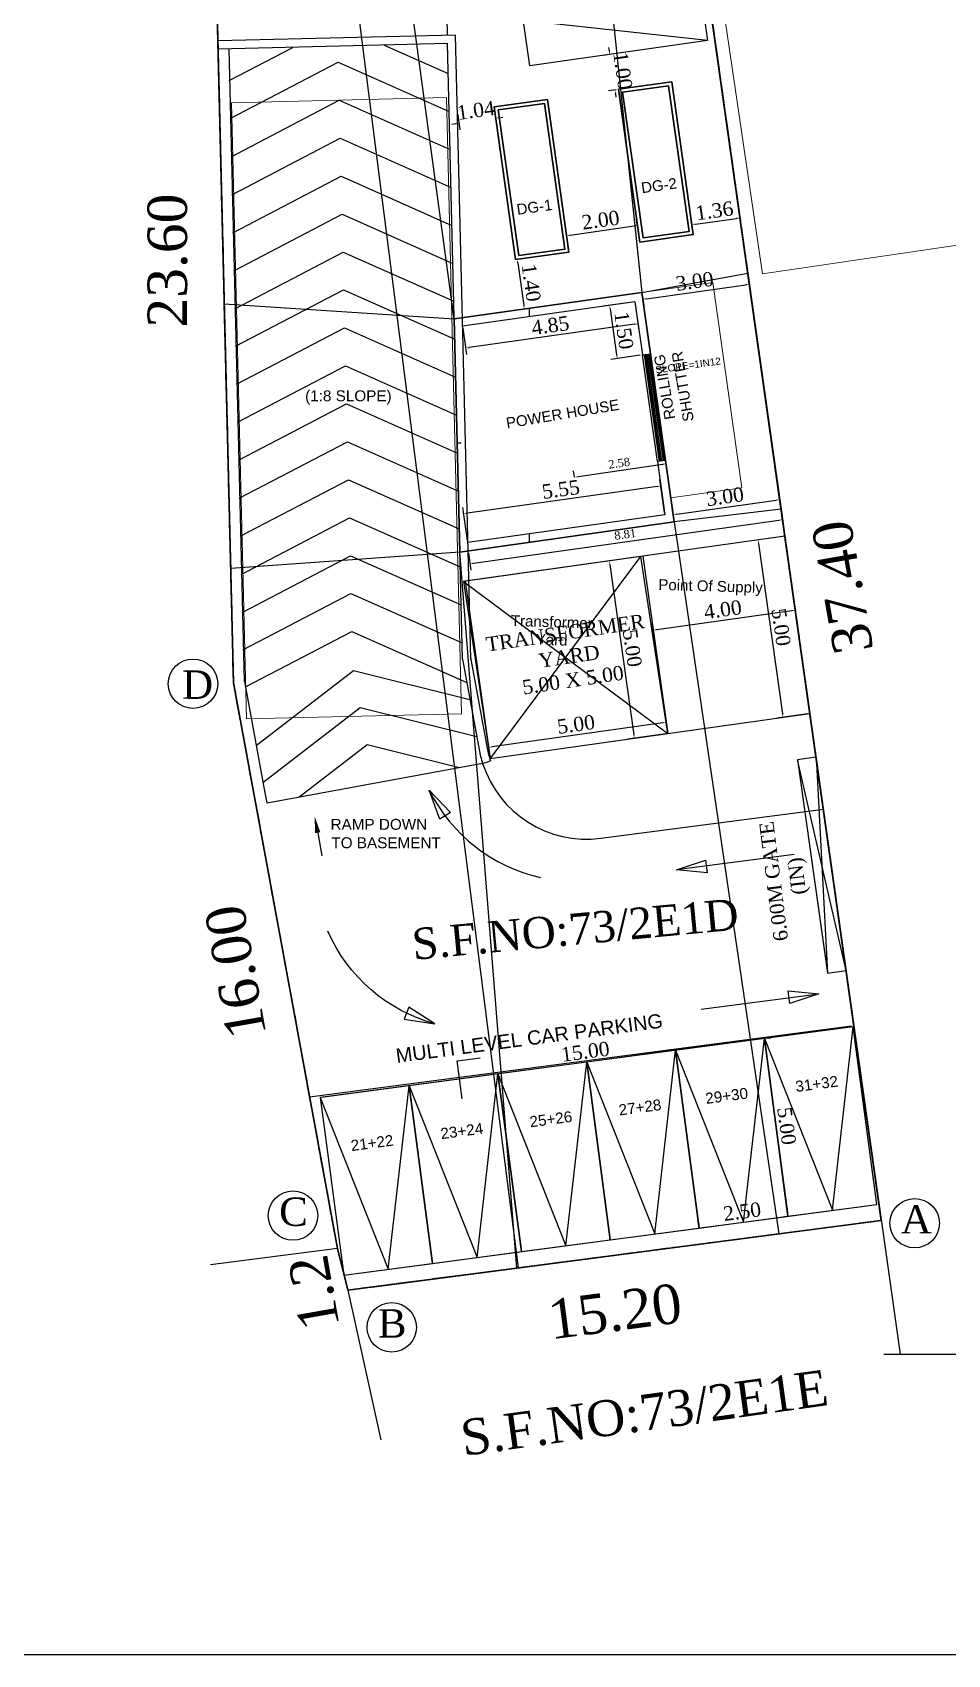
# Model space of a CAD drawing. Header units: metres. Extents: x 2754 to 3501, y 1112 to 1514.
# Drawn here: x 2885.23 to 2910.75, y 1352.18 to 1397.42 of the extents above; entities that cross this region are included whole.
import ezdxf
from ezdxf import colors
from ezdxf.entities.mleader import LeaderData, LeaderLine
from ezdxf.math import Vec2, Vec3

# ---------------------------------------------------------------- set-up
doc = ezdxf.new("R2010")
doc.units = ezdxf.units.M
doc.linetypes.add('ACAD_ISO10W100', pattern=[18, 12, -3, 0, -3])
for name, color, linetype in [('AR-ELEVATION', 2, 'Continuous'), ('AR-SITE', 2, 'Continuous'), ('AR-TEXT', 55, 'Continuous'), ('AR-THIN', 8, 'Continuous'), ('AR-WALL', 7, 'Continuous'), ('BLK_1_LVL_0_SIDE_SETBACK1', 171, 'Continuous'), ('BLK_2_LVL_0_BLDG_FOOT_PRINT', 1, 'Continuous'), ('BLK_2_LVL_0_FRONT_SETBACK', 2, 'Continuous'), ('BLK_2_LVL_0_REAR_SETBACK', 11, 'Continuous'), ('BLK_2_LVL_0_SIDE_SETBACK1', 171, 'Continuous'), ('BLK_2_LVL_0_SIDE_SETBACK2', 102, 'Continuous'), ('DISTANCE_BLK', 238, 'Continuous'), ('FLOOR-GROUND', 7, 'Continuous'), ('PLOT_BOUNDARY', 70, 'Continuous'), ('ROOF BEAM AND', 251, 'Continuous'), ('TRANSFORMER_YARD', 7, 'Continuous')]:
    doc.layers.add(name, color=color, linetype=linetype)
for name, color, linetype, lineweight in [('BLK_2_DA_RAMP_1', 1, 'Continuous', 0), ('BLK_2_INTERNAL_VEHICULAR_ACCESS', 161, 'Continuous', 0), ('BW ELECTRICAL', 1, 'Continuous', 30), ('DIST_EXIT', 7, 'Continuous', 0), ('ROAD_WIDTH', 183, 'Continuous', 13)]:
    doc.layers.add(name, color=color, linetype=linetype, lineweight=lineweight)
doc.styles.add('ANAND', font='times.ttf')
doc.styles.get("Standard").update_dxf_attribs({"font": 'arial.ttf'})
doc.dimstyles.new('SETBACK', dxfattribs={"dimtxt": 0.6, "dimasz": 0.1, "dimexe": 0.18, "dimexo": 0.0625, "dimgap": 0.09, "dimtad": 1, "dimzin": 0, "dimdsep": 46, "dimtxsty": 'Standard', "dimcen": 0.09, "dimse1": 1, "dimse2": 1, "dimadec": 0, "dimazin": 0, "dimtfac": 1, "dimtix": 1, "dimtofl": 0, "dimtmove": 2, "dimatfit": 0, "dimfxl": 0, "dimtolj": 1, "dimtzin": 0, "dimarcsym": 0})
doc.dimstyles.new('V1', dxfattribs={"dimtxt": 0.23, "dimasz": 0.1, "dimexe": 0.18, "dimexo": 0.0625, "dimgap": 0.09, "dimtad": 1, "dimzin": 0, "dimdsep": 46, "dimtxsty": 'ANAND', "dimcen": 0.09, "dimadec": 0, "dimazin": 0, "dimtfac": 1, "dimtix": 1, "dimtofl": 0, "dimtmove": 2, "dimatfit": 0, "dimfxl": 0, "dimtolj": 1, "dimtzin": 0, "dimarcsym": 0})

# ---------------------------------------------------------------- blocks, each defined once
blk = doc.blocks.new('9EU19UJD')
at = {"layer": 'AR-TEXT'}
blk.add_lwpolyline([(22694.6, -36607.6, 0.226964), (22819.4, -36700.2)], format="xyb", dxfattribs=at)
blk.add_lwpolyline([(22694.6, -36607.6), (22718.5, -36631.3), (22707, -36639.2)], close=True, dxfattribs=at)
blk = doc.blocks.new('*D646')
at = {"layer": 'Defpoints', "color": 0}
for p in [(2890.264, 1402.875), (2889.757, 1379.256), (2890.837, 1379.282)]:
    blk.add_point(p, dxfattribs=at)
at = {"color": 0, "insert": (2889.002, 1391.054), "char_height": 1.1, "attachment_point": 5, "rotation": 90, "style": 'ANAND'}
blk.add_mtext('\\A1;23.60', dxfattribs=at)
blk = doc.blocks.new('*D624')
at = {"layer": 'Defpoints', "color": 0}
for p in [(2908.905, 1362.766), (2908.996, 1362.07), (2894.031, 1360.822)]:
    blk.add_point(p, dxfattribs=at)
at = {"color": 0, "insert": (2901.475, 1361.744), "char_height": 1.1, "attachment_point": 5, "rotation": 7.4431, "style": 'ANAND'}
blk.add_mtext('\\A1;15.20', dxfattribs=at)
blk = doc.blocks.new('*D625')
at = {"layer": 'Defpoints', "color": 0}
for p in [(2888.76, 1378.98), (2889.797, 1379.171), (2892.697, 1363.395)]:
    blk.add_point(p, dxfattribs=at)
at = {"color": 0, "insert": (2890.901, 1371.219), "char_height": 1.1, "attachment_point": 5, "rotation": 100, "style": 'ANAND'}
blk.add_mtext('\\A1;16.00', dxfattribs=at)
blk = doc.blocks.new('*D626')
at = {"layer": 'Defpoints', "color": 0}
for p in [(2893.738, 1363.506), (2892.234, 1363.126), (2894.031, 1362.342)]:
    blk.add_point(p, dxfattribs=at)
at = {"color": 0, "insert": (2893.086, 1362.274), "char_height": 1.1, "attachment_point": 5, "rotation": 100, "style": 'ANAND'}
blk.add_mtext('\\A1;1.2', dxfattribs=at)
blk = doc.blocks.new('*D631')
at = {"layer": 'Defpoints', "color": 0}
for p in [(2904.341, 1400.542), (2909.617, 1363.112), (2910.468, 1363.232)]:
    blk.add_point(p, dxfattribs=at)
at = {"color": 0, "insert": (2907.829, 1381.947), "char_height": 1.1, "attachment_point": 5, "rotation": 100, "style": 'ANAND'}
blk.add_mtext('\\A1;37.40', dxfattribs=at)
blk = doc.blocks.new('*D635')
at = {"color": 0, "lineweight": -2}
for p, q in [((2903.923, 1364.088), (2906.202, 1364.391)), ((2906.293, 1364.466), (2906.278, 1364.582)), ((2903.816, 1364.137), (2903.8, 1364.253))]:
    blk.add_line(p, q, dxfattribs=at)
at = {"color": 0}
for points in [[(2906.2, 1364.407), (2906.205, 1364.374), (2906.301, 1364.404)], [(2903.921, 1364.104), (2903.925, 1364.071), (2903.824, 1364.075)]]:
    blk.add_solid(points, dxfattribs=at)
at = {"layer": 'Defpoints', "color": 0}
for p in [(2906.301, 1364.404), (2906.301, 1364.404), (2903.824, 1364.075)]:
    blk.add_point(p, dxfattribs=at)
at = {"color": 0, "insert": (2905.024, 1364.531), "char_height": 0.4, "attachment_point": 5, "rotation": 7.5672, "style": 'ANAND'}
blk.add_mtext('\\A1;2.50', dxfattribs=at)
blk = doc.blocks.new('*D652')
at = {"color": 0, "lineweight": -2}
for p, q in [((2905.705, 1369.367), (2905.822, 1369.383)), ((2905.656, 1369.26), (2906.288, 1364.503)), ((2906.363, 1364.412), (2906.48, 1364.428))]:
    blk.add_line(p, q, dxfattribs=at)
at = {"color": 0}
for points in [[(2905.673, 1369.262), (2905.64, 1369.258), (2905.643, 1369.359)], [(2906.305, 1364.505), (2906.272, 1364.501), (2906.301, 1364.404)]]:
    blk.add_solid(points, dxfattribs=at)
at = {"layer": 'Defpoints', "color": 0}
for p in [(2905.643, 1369.359), (2906.301, 1364.404), (2906.301, 1364.404)]:
    blk.add_point(p, dxfattribs=at)
at = {"color": 0, "insert": (2906.264, 1366.92), "char_height": 0.4, "attachment_point": 5, "rotation": 277.5672, "style": 'ANAND'}
blk.add_mtext('\\A1;5.00', dxfattribs=at)
blk = doc.blocks.new('*D653')
at = {"color": 0, "lineweight": -2}
for p, q in [((2908.022, 1369.675), (2893.354, 1367.727)), ((2908.129, 1369.626), (2908.144, 1369.51)), ((2893.263, 1367.651), (2893.279, 1367.535))]:
    blk.add_line(p, q, dxfattribs=at)
at = {"color": 0}
for points in [[(2908.019, 1369.692), (2908.024, 1369.658), (2908.121, 1369.688)], [(2893.352, 1367.743), (2893.357, 1367.71), (2893.255, 1367.713)]]:
    blk.add_solid(points, dxfattribs=at)
at = {"layer": 'Defpoints', "color": 0}
for p in [(2908.121, 1369.688), (2893.255, 1367.713), (2893.255, 1367.713)]:
    blk.add_point(p, dxfattribs=at)
at = {"color": 0, "insert": (2900.649, 1368.992), "char_height": 0.4, "attachment_point": 5, "rotation": 7.5672, "style": 'ANAND'}
blk.add_mtext('\\A1;15.00', dxfattribs=at)
blk = doc.blocks.new('A$C070abfd3')
at = {"layer": 'BW ELECTRICAL'}
for points in [[(5.539, 4.636), (1.238, 4.534), (1.203, 6.034), (5.503, 6.136)], [(1.305, 5.936), (5.406, 6.033), (5.436, 4.733), (1.336, 4.636)], [(5.624, 1.136), (1.323, 1.034), (1.288, 2.534), (5.588, 2.636)], [(1.39, 2.436), (5.491, 2.534), (5.521, 1.234), (1.421, 1.136)]]:
    blk.add_lwpolyline(points, close=True, dxfattribs=at)
blk = doc.blocks.new('*D654')
at = {"color": 0, "lineweight": -2}
for p, q in [((2900.227, 1391.766), (2902.009, 1392.02)), ((2902.164, 1391.635), (2902.082, 1392.212)), ((2900.184, 1391.353), (2900.102, 1391.931))]:
    blk.add_line(p, q, dxfattribs=at)
at = {"color": 0}
for points in [[(2902.006, 1392.036), (2902.011, 1392.003), (2902.108, 1392.034)], [(2900.224, 1391.783), (2900.229, 1391.75), (2900.128, 1391.752)]]:
    blk.add_solid(points, dxfattribs=at)
at = {"layer": 'Defpoints', "color": 0}
for p in [(2902.108, 1392.034), (2902.173, 1391.573, 0), (2900.193, 1391.292, 0)]:
    blk.add_point(p, dxfattribs=at)
at = {"color": 0, "insert": (2901.076, 1392.184), "char_height": 0.4, "attachment_point": 5, "rotation": 8.0835, "style": 'ANAND'}
blk.add_mtext('\\A1;2.00', dxfattribs=at)
blk = doc.blocks.new('*D655')
at = {"color": 0, "lineweight": -2}
for p, q in [((2902.04, 1389.845), (2902.143, 1389.113)), ((2902.019, 1389.277), (2897.413, 1388.628)), ((2897.236, 1389.168), (2897.339, 1388.436))]:
    blk.add_line(p, q, dxfattribs=at)
at = {"color": 0}
for points in [[(2902.017, 1389.294), (2902.022, 1389.261), (2902.118, 1389.291)], [(2897.41, 1388.644), (2897.415, 1388.611), (2897.314, 1388.614)]]:
    blk.add_solid(points, dxfattribs=at)
at = {"layer": 'Defpoints', "color": 0}
for p in [(2902.031, 1389.907, 0), (2897.227, 1389.229, 0), (2897.314, 1388.614)]:
    blk.add_point(p, dxfattribs=at)
at = {"color": 0, "insert": (2899.675, 1389.244), "char_height": 0.4, "attachment_point": 5, "rotation": 8.0235, "style": 'ANAND'}
blk.add_mtext('\\A1;4.85', dxfattribs=at)
blk = doc.blocks.new('*D656')
at = {"color": 0, "lineweight": -2}
for p, q in [((2902.353, 1389.991), (2905.125, 1390.382)), ((2905.206, 1390.523), (2905.25, 1390.217)), ((2902.236, 1390.105), (2902.279, 1389.799))]:
    blk.add_line(p, q, dxfattribs=at)
at = {"color": 0}
for points in [[(2905.123, 1390.398), (2905.128, 1390.365), (2905.224, 1390.396)], [(2902.351, 1390.007), (2902.355, 1389.974), (2902.254, 1389.977)]]:
    blk.add_solid(points, dxfattribs=at)
at = {"layer": 'Defpoints', "color": 0}
for p in [(2905.198, 1390.585, 0), (2905.224, 1390.396), (2902.227, 1390.167, 0)]:
    blk.add_point(p, dxfattribs=at)
at = {"color": 0, "insert": (2903.698, 1390.477), "char_height": 0.4, "attachment_point": 5, "rotation": 8.0235, "style": 'ANAND'}
blk.add_mtext('\\A1;3.00', dxfattribs=at)
blk = doc.blocks.new('*D636')
at = {"color": 0, "lineweight": -2}
for p, q in [((2898.116, 1395.273), (2898.177, 1394.846)), ((2897.027, 1394.864), (2896.928, 1394.85)), ((2897.091, 1395.127), (2897.152, 1394.7)), ((2898.251, 1395.038), (2898.35, 1395.052))]:
    blk.add_line(p, q, dxfattribs=at)
at = {"color": 0}
for points in [[(2897.025, 1394.881), (2897.03, 1394.848), (2897.126, 1394.878)], [(2898.248, 1395.055), (2898.253, 1395.022), (2898.152, 1395.024)]]:
    blk.add_solid(points, dxfattribs=at)
at = {"layer": 'Defpoints', "color": 0}
for p in [(2897.082, 1395.189, 0), (2898.108, 1395.335, 0), (2897.126, 1394.878)]:
    blk.add_point(p, dxfattribs=at)
at = {"color": 0, "insert": (2897.598, 1395.242), "char_height": 0.4, "attachment_point": 5, "rotation": 8.0952, "style": 'ANAND'}
blk.add_mtext('\\A1;1.04', dxfattribs=at)
blk = doc.blocks.new('*D657')
at = {"color": 0, "lineweight": -2}
for p, q in [((2898.769, 1391.091), (2898.929, 1391.114)), ((2898.765, 1390.989), (2898.932, 1389.803)), ((2898.964, 1389.707), (2899.124, 1389.729))]:
    blk.add_line(p, q, dxfattribs=at)
at = {"color": 0}
for points in [[(2898.781, 1390.992), (2898.748, 1390.987), (2898.751, 1391.088)], [(2898.949, 1389.805), (2898.916, 1389.801), (2898.946, 1389.704)]]:
    blk.add_solid(points, dxfattribs=at)
at = {"layer": 'Defpoints', "color": 0}
for p in [(2898.707, 1391.082, 0), (2898.902, 1389.698, 0), (2898.946, 1389.704)]:
    blk.add_point(p, dxfattribs=at)
at = {"color": 0, "insert": (2899.14, 1390.437), "char_height": 0.4, "attachment_point": 5, "rotation": 278.0235, "style": 'ANAND'}
blk.add_mtext('\\A1;1.40', dxfattribs=at)
blk = doc.blocks.new('*D637')
at = {"color": 0, "lineweight": -2}
for p, q in [((2901.32, 1396.903), (2901.306, 1397.002)), ((2901.371, 1396.809), (2901.156, 1396.778)), ((2901.511, 1395.819), (2901.297, 1395.788)), ((2901.489, 1395.715), (2901.503, 1395.616))]:
    blk.add_line(p, q, dxfattribs=at)
at = {"color": 0}
for points in [[(2901.337, 1396.905), (2901.304, 1396.9), (2901.334, 1396.804)], [(2901.506, 1395.717), (2901.473, 1395.712), (2901.475, 1395.814)]]:
    blk.add_solid(points, dxfattribs=at)
at = {"layer": 'Defpoints', "color": 0}
for p in [(2901.334, 1396.804), (2901.433, 1396.818, 0), (2901.573, 1395.828, 0)]:
    blk.add_point(p, dxfattribs=at)
at = {"color": 0, "insert": (2901.696, 1396.35), "char_height": 0.4, "attachment_point": 5, "rotation": 278.0952, "style": 'ANAND'}
blk.add_mtext('\\A1;1.00', dxfattribs=at)
blk = doc.blocks.new('*D658')
at = {"color": 0, "lineweight": -2}
for p, q in [((2903.65, 1391.844), (2903.595, 1392.235)), ((2903.719, 1392.071), (2904.865, 1392.232)), ((2904.994, 1392.033), (2904.938, 1392.424))]:
    blk.add_line(p, q, dxfattribs=at)
at = {"color": 0}
for points in [[(2903.717, 1392.087), (2903.722, 1392.054), (2903.62, 1392.057)], [(2904.862, 1392.249), (2904.867, 1392.216), (2904.964, 1392.246)]]:
    blk.add_solid(points, dxfattribs=at)
at = {"layer": 'Defpoints', "color": 0}
for p in [(2904.964, 1392.246), (2903.659, 1391.782, 0), (2905.002, 1391.971, 0)]:
    blk.add_point(p, dxfattribs=at)
at = {"color": 0, "insert": (2904.251, 1392.443), "char_height": 0.4, "attachment_point": 5, "rotation": 8.0235, "style": 'ANAND'}
blk.add_mtext('\\A1;1.36', dxfattribs=at)
blk = doc.blocks.new('*D659')
at = {"color": 0, "lineweight": -2}
for p, q in [((2903.199, 1383.985), (2905.972, 1384.375)), ((2906.091, 1384.25), (2906.046, 1384.568)), ((2903.12, 1383.832), (2903.075, 1384.149))]:
    blk.add_line(p, q, dxfattribs=at)
at = {"color": 0}
for points in [[(2905.97, 1384.392), (2905.974, 1384.359), (2906.071, 1384.389)], [(2903.197, 1384.001), (2903.202, 1383.968), (2903.1, 1383.971)]]:
    blk.add_solid(points, dxfattribs=at)
at = {"layer": 'Defpoints', "color": 0}
for p in [(2906.071, 1384.389), (2906.099, 1384.189, 0), (2903.129, 1383.77, 0)]:
    blk.add_point(p, dxfattribs=at)
at = {"color": 0, "insert": (2904.545, 1384.471), "char_height": 0.4, "attachment_point": 5, "rotation": 8.0235, "style": 'ANAND'}
blk.add_mtext('\\A1;3.00', dxfattribs=at)
blk = doc.blocks.new('*D660')
at = {"color": 0, "lineweight": -2}
for p, q in [((2901.97, 1389.898), (2901.151, 1389.783)), ((2901.343, 1389.709), (2901.524, 1388.422)), ((2902.179, 1388.413), (2901.36, 1388.298))]:
    blk.add_line(p, q, dxfattribs=at)
at = {"color": 0}
for points in [[(2901.359, 1389.711), (2901.326, 1389.706), (2901.329, 1389.808)], [(2901.541, 1388.424), (2901.508, 1388.42), (2901.538, 1388.323)]]:
    blk.add_solid(points, dxfattribs=at)
at = {"layer": 'Defpoints', "color": 0}
for p in [(2902.031, 1389.907, 0), (2902.241, 1388.422, 0), (2901.538, 1388.323)]:
    blk.add_point(p, dxfattribs=at)
at = {"color": 0, "insert": (2901.725, 1389.106), "char_height": 0.4, "attachment_point": 5, "rotation": 278.0235, "style": 'ANAND'}
blk.add_mtext('\\A1;1.50', dxfattribs=at)
blk = doc.blocks.new('ROLLING')
at = {"layer": 'ROOF BEAM AND', "color": 6}
for p, q in [((8314.7, 10645.4), (8434.7, 10645.4)), ((8314.7, 10644.2), (8434.7, 10644.2)), ((8314.7, 10642.6), (8434.7, 10642.6)), ((8314.7, 10641), (8434.7, 10641)), ((8314.7, 10639.7), (8434.7, 10639.7))]:
    blk.add_line(p, q, dxfattribs=at)
blk.add_lwpolyline([(8314.7, 10638.1), (8434.7, 10638.1), (8434.7, 10647.1), (8314.7, 10647.1)], close=True, dxfattribs=at)
blk = doc.blocks.new('*D661')
at = {"color": 0, "lineweight": -2}
for p, q in [((2902.657, 1384.754), (2897.36, 1384.007)), ((2902.86, 1384.027), (2902.731, 1384.946)), ((2897.365, 1383.253), (2897.236, 1384.172))]:
    blk.add_line(p, q, dxfattribs=at)
at = {"color": 0}
for points in [[(2902.654, 1384.77), (2902.659, 1384.737), (2902.756, 1384.768)], [(2897.357, 1384.024), (2897.362, 1383.991), (2897.261, 1383.993)]]:
    blk.add_solid(points, dxfattribs=at)
at = {"layer": 'Defpoints', "color": 0}
for p in [(2897.261, 1383.993), (2902.869, 1383.965, 0), (2897.374, 1383.191, 0)]:
    blk.add_point(p, dxfattribs=at)
at = {"color": 0, "insert": (2899.967, 1384.672), "char_height": 0.4, "attachment_point": 5, "rotation": 8.0235, "style": 'ANAND'}
blk.add_mtext('\\A1;5.55', dxfattribs=at)
blk = doc.blocks.new('*D662')
at = {"color": 0, "lineweight": -2}
for p, q in [((2906.153, 1383.363), (2905.29, 1383.241)), ((2905.482, 1383.167), (2906.152, 1378.414)), ((2906.851, 1378.412), (2905.988, 1378.29))]:
    blk.add_line(p, q, dxfattribs=at)
at = {"color": 0}
for points in [[(2905.499, 1383.17), (2905.466, 1383.165), (2905.469, 1383.267)], [(2906.169, 1378.417), (2906.136, 1378.412), (2906.166, 1378.315)]]:
    blk.add_solid(points, dxfattribs=at)
at = {"layer": 'Defpoints', "color": 0}
for p in [(2906.215, 1383.372, 0), (2906.912, 1378.421, 0), (2906.166, 1378.315)]:
    blk.add_point(p, dxfattribs=at)
at = {"color": 0, "insert": (2906.109, 1380.832), "char_height": 0.4, "attachment_point": 5, "rotation": 278.0235, "style": 'ANAND'}
blk.add_mtext('\\A1;5.00', dxfattribs=at)
blk = doc.blocks.new('*D638')
at = {"color": 0, "lineweight": -2}
for p, q in [((2902.644, 1380.763), (2906.407, 1381.293)), ((2906.555, 1380.958), (2906.48, 1381.485)), ((2902.594, 1380.4), (2902.52, 1380.927))]:
    blk.add_line(p, q, dxfattribs=at)
at = {"color": 0}
for points in [[(2906.404, 1381.31), (2906.409, 1381.277), (2906.506, 1381.307)], [(2902.641, 1380.779), (2902.646, 1380.746), (2902.545, 1380.749)]]:
    blk.add_solid(points, dxfattribs=at)
at = {"layer": 'Defpoints', "color": 0}
for p in [(2906.506, 1381.307), (2906.563, 1380.896, 0), (2902.603, 1380.338, 0)]:
    blk.add_point(p, dxfattribs=at)
at = {"color": 0, "insert": (2904.484, 1381.319), "char_height": 0.4, "attachment_point": 5, "rotation": 8.0235, "style": 'ANAND'}
blk.add_mtext('\\A1;4.00', dxfattribs=at)
blk = doc.blocks.new('*D663')
at = {"color": 0, "lineweight": -2}
for p, q in [((2902.192, 1382.805), (2901.141, 1382.657)), ((2901.333, 1382.583), (2902.003, 1377.83)), ((2902.89, 1377.854), (2901.839, 1377.705))]:
    blk.add_line(p, q, dxfattribs=at)
at = {"color": 0}
for points in [[(2901.35, 1382.585), (2901.317, 1382.58), (2901.319, 1382.682)], [(2902.02, 1377.832), (2901.987, 1377.827), (2902.017, 1377.731)]]:
    blk.add_solid(points, dxfattribs=at)
at = {"layer": 'Defpoints', "color": 0}
for p in [(2902.254, 1382.813, 0), (2902.017, 1377.731), (2902.952, 1377.862, 0)]:
    blk.add_point(p, dxfattribs=at)
at = {"color": 0, "insert": (2901.959, 1380.247), "char_height": 0.4, "attachment_point": 5, "rotation": 278.0235, "style": 'ANAND'}
blk.add_mtext('\\A1;5.00', dxfattribs=at)
blk = doc.blocks.new('*D664')
at = {"color": 0, "lineweight": -2}
for p, q in [((2902.808, 1378.163), (2898.055, 1377.493)), ((2902.943, 1377.924), (2902.882, 1378.355)), ((2897.992, 1377.226), (2897.931, 1377.658))]:
    blk.add_line(p, q, dxfattribs=at)
at = {"color": 0}
for points in [[(2902.806, 1378.18), (2902.811, 1378.147), (2902.907, 1378.177)], [(2898.053, 1377.51), (2898.058, 1377.477), (2897.956, 1377.479)]]:
    blk.add_solid(points, dxfattribs=at)
at = {"layer": 'Defpoints', "color": 0}
for p in [(2902.952, 1377.862, 0), (2897.956, 1377.479), (2898.001, 1377.164, 0)]:
    blk.add_point(p, dxfattribs=at)
at = {"color": 0, "insert": (2900.391, 1378.119), "char_height": 0.4, "attachment_point": 5, "rotation": 8.0235, "style": 'ANAND'}
blk.add_mtext('\\A1;5.00', dxfattribs=at)
blk = doc.blocks.new('*D639')
at = {"layer": 'AR-WALL', "color": 0, "lineweight": -2}
for p, q in [((2906.108, 1384.127), (2906.175, 1383.65)), ((2897.529, 1382.613), (2906.051, 1383.815)), ((2897.388, 1382.897), (2897.455, 1382.421))]:
    blk.add_line(p, q, dxfattribs=at)
at = {"layer": 'AR-WALL', "color": 0}
for points in [[(2906.049, 1383.831), (2906.053, 1383.798), (2906.15, 1383.829)], [(2897.527, 1382.63), (2897.531, 1382.597), (2897.43, 1382.599)]]:
    blk.add_solid(points, dxfattribs=at)
at = {"layer": 'Defpoints', "color": 0}
for p in [(2906.099, 1384.189, 0), (2906.15, 1383.829), (2897.379, 1382.959, 0)]:
    blk.add_point(p, dxfattribs=at)
at = {"layer": 'AR-WALL', "color": 0, "insert": (2901.761, 1383.419), "char_height": 0.23, "attachment_point": 5, "rotation": 8.0235, "style": 'ANAND'}
blk.add_mtext('\\A1;8.81', dxfattribs=at)
blk = doc.blocks.new('*D665')
at = {"layer": 'Defpoints', "color": 0}
for p in [(2902.908, 1385.333), (2900.349, 1385.011), (2900.357, 1384.958)]:
    blk.add_point(p, dxfattribs=at)
at = {"layer": 'DIST_EXIT', "color": 0, "lineweight": -2}
for p, q in [((2902.802, 1385.372), (2900.448, 1385.026)), ((2902.899, 1385.394), (2902.874, 1385.565)), ((2900.348, 1385.019), (2900.323, 1385.189))]:
    blk.add_line(p, q, dxfattribs=at)
at = {"layer": 'DIST_EXIT', "color": 0}
for points in [[(2902.799, 1385.388), (2902.804, 1385.355), (2902.901, 1385.386)], [(2900.446, 1385.042), (2900.451, 1385.009), (2900.349, 1385.011)]]:
    blk.add_solid(points, dxfattribs=at)
at = {"layer": 'DIST_EXIT', "color": 0, "insert": (2901.595, 1385.404), "char_height": 0.23, "attachment_point": 5, "rotation": 8.3641, "style": 'ANAND'}
blk.add_mtext('\\A1;2.58', dxfattribs=at)

msp = doc.modelspace()

# ---------------------------------------------------------------- hatches: boundary and pattern name
at = {"layer": 'AR-WALL'}
h = msp.add_hatch(dxfattribs=at)
h.set_pattern_fill('ANGLE', color=1)
h.set_pattern_definition([(0, (-167.3256, 917.969), (0, 6.985), [5.08, -1.905]), (90, (-167.3256, 917.969), (-6.985, 4e-16), [5.08, -1.905])])
h.paths.add_polyline_path([(2902.22709, 1390.16653), (2896.99347, 1389.4288), (2897.1515, 1382.92721), (2903.12877, 1383.76977), (2902.88738, 1385.48229), (2902.65963, 1385.45018), (2902.86892, 1383.96541), (2897.37376, 1383.19082), (2897.22699, 1389.22944), (2902.03144, 1389.90668), (2902.24074, 1388.42191), (2902.46848, 1388.45401)])

# ---------------------------------------------------------------- linework, layer by layer
at = {"color": 7}
for p, q in [((2897.87034, 1442.56745), (2909.43002, 1360.5603)), ((2897.9995, 1377.163), (2902.20256, 1382.80615)), ((2897.25126, 1382.10822), (2902.95062, 1377.86217)), ((2907.92209, 1371.25792), (2906.56782, 1377.13056)), ((2907.08403, 1377.20332), (2907.40588, 1371.18515)), ((2893.73773, 1363.50572), (2890.19485, 1363.05073)), ((2894.03117, 1362.34214), (2894.94685, 1358.16831))]:
    msp.add_line(p, q, dxfattribs=at)
at = {"color": 1}
for p, q in [((2902.24074, 1388.42191), (2902.46848, 1388.45401)), ((2902.2537, 1382.81336), (2902.9516, 1377.8623))]:
    msp.add_line(p, q, dxfattribs=at)
msp.add_line((2894.03117, 1362.34214), (2894.94685, 1358.16831))
at = {"color": 7}
for points in [[(2797.66701, 1458.35867), (2797.66701, 1352.17896), (2930.79041, 1352.17896), (2930.79041, 1458.35867)], [(2906.56782, 1377.13056), (2907.40588, 1371.18515), (2907.92209, 1371.25792), (2907.08403, 1377.20332)]]:
    msp.add_lwpolyline(points, close=True, dxfattribs=at)
at = {"linetype": 'ACAD_ISO10W100', "lineweight": 30, "ltscale": 0.05}
msp.add_lwpolyline([(2814.62808, 1410.15679), (2814.49377, 1439.55682), (2898.29472, 1439.55682), (2908.90495, 1364.28529), (2894.03117, 1362.34214), (2893.73773, 1363.50572), (2890.83741, 1379.28213), (2890.26394, 1402.87543), (2814.62808, 1410.15679)], dxfattribs=at)
at = {"color": 5}
msp.add_lwpolyline([(2814.62808, 1410.15679), (2814.49377, 1439.55682), (2898.29472, 1439.55682), (2908.90495, 1364.28529), (2894.03117, 1362.34214), (2893.73773, 1363.50572), (2890.83741, 1379.28213), (2890.26394, 1402.87543), (2814.62808, 1410.15679)], dxfattribs=at)
at = {"color": 1}
msp.add_lwpolyline([(2897.30265, 1382.11546), (2898.00055, 1377.16441), (2906.91244, 1378.42062), (2906.21454, 1383.37168), (2897.30265, 1382.11546)], dxfattribs=at)
for points in [[(2892.96017, 1367.73528), (2908.07788, 1369.7103)], [(2905.64318, 1369.35903), (2907.54026, 1364.56841), (2908.12078, 1369.68817)], [(2900.688, 1368.70075), (2902.58507, 1363.91013), (2903.16559, 1369.02989)], [(2903.16559, 1369.02989), (2905.06267, 1364.23927), (2905.64318, 1369.35903)], [(2898.2104, 1368.37161), (2900.10748, 1363.58099), (2900.688, 1368.70075)], [(2893.25522, 1367.71333), (2895.15229, 1362.92272), (2895.73281, 1368.04247)], [(2895.73281, 1368.04247), (2897.62989, 1363.25186), (2898.2104, 1368.37161)]]:
    msp.add_lwpolyline(points)
msp.add_lwpolyline([(2893.9135, 1362.75815), (2908.77906, 1364.73298), (2908.12078, 1369.68817), (2893.25522, 1367.71333)], close=True)
msp.add_lwpolyline([(2893.9135, 1362.75815), (2908.77906, 1364.73298), (2908.12078, 1369.68817), (2893.25522, 1367.71333)], close=True)
at = {"lineweight": -2}
for points in [[(2906.30146, 1364.40384), (2908.77906, 1364.73298), (2908.12078, 1369.68817), (2905.64318, 1369.35903)], [(2901.34628, 1363.74556), (2903.82387, 1364.0747), (2903.16559, 1369.02989), (2900.688, 1368.70075)], [(2903.82387, 1364.0747), (2906.30146, 1364.40384), (2905.64318, 1369.35903), (2903.16559, 1369.02989)], [(2898.86868, 1363.41643), (2901.34628, 1363.74556), (2900.688, 1368.70075), (2898.2104, 1368.37161)], [(2893.9135, 1362.75815), (2896.39109, 1363.08729), (2895.73281, 1368.04247), (2893.25522, 1367.71333)], [(2896.39109, 1363.08729), (2898.86868, 1363.41643), (2898.2104, 1368.37161), (2895.73281, 1368.04247)]]:
    msp.add_lwpolyline(points, close=True, dxfattribs=at)
at = {"color": 7}
msp.add_lwpolyline([(2908.97449, 1360.5603), (2913.30846, 1360.5603), (2914.46419, 1362.15939), (2913.44182, 1359.09447), (2914.35306, 1360.64914), (2918.98239, 1360.64914)], dxfattribs=at)
msp.add_lwpolyline([(2908.97449, 1360.5603), (2913.30846, 1360.5603), (2914.46419, 1362.15939), (2913.44182, 1359.09447), (2914.35306, 1360.64914), (2918.98239, 1360.64914)], dxfattribs=at)
for centre in [(2889.70837, 1379.25353), (2892.49718, 1364.42015), (2909.83484, 1364.20786), (2895.25184, 1361.30459)]:
    msp.add_circle(centre, 0.68845)
at = {"layer": 'AR-ELEVATION'}
for p in [(2908.05403, 1370.32192), (2894.69933, 1362.42943)]:
    msp.add_line(p, (2908.90495, 1364.28529), dxfattribs=at)
at = {"layer": 'AR-SITE', "linetype": 'ACAD_ISO10W100', "lineweight": 30, "ltscale": 10}
msp.add_lwpolyline([(2814.62808, 1410.15679), (2814.49377, 1439.55682), (2898.29472, 1439.55682), (2908.90495, 1364.28529), (2894.03117, 1362.34214), (2893.73773, 1363.50572), (2890.83741, 1379.28213), (2890.26394, 1402.87543), (2814.62808, 1410.15679)], dxfattribs=at)
at = {"layer": 'AR-TEXT'}
for points in [[(2906.47099, 1374.49533), (2903.19239, 1374.067), (2904.00295, 1374.33482), (2904.04901, 1373.98221), (2903.19239, 1374.067)], [(2903.88383, 1370.17409), (2907.16244, 1370.60242), (2906.35188, 1370.3346), (2906.30581, 1370.68721), (2907.16244, 1370.60242)]]:
    msp.add_lwpolyline(points, dxfattribs=at)
at = {"layer": 'AR-THIN'}
for p, q in [((2896.68435, 1402.14669), (2896.8013, 1397.33512)), ((2891.14153, 1379.31358), (2890.71265, 1396.95846)), ((2897.78516, 1377.03208), (2891.77281, 1375.92677)), ((2901.08129, 1374.94405), (2907.2882, 1375.75493))]:
    msp.add_line(p, q, dxfattribs=at)
for points in [[(2904.05295, 1397.19042), (2898.92377, 1397.7539), (2903.70099, 1399.66487)], [(2890.71687, 1396.07361), (2892.49709, 1397.00183)], [(2895.03679, 1397.06356), (2896.82723, 1396.26819)], [(2890.74265, 1395.01293), (2893.75771, 1396.58501), (2896.85295, 1395.21)], [(2890.76843, 1393.95226), (2893.78605, 1395.52567), (2896.87867, 1394.15182)], [(2890.79421, 1392.89158), (2893.81438, 1394.46632), (2896.90439, 1393.09363)], [(2890.81999, 1391.8309), (2893.84271, 1393.40697), (2896.93011, 1392.03544)], [(2890.84578, 1390.77023), (2893.87104, 1392.34763), (2896.95584, 1390.97726)], [(2890.87156, 1389.70955), (2893.89938, 1391.28828), (2896.98156, 1389.91907)], [(2890.89685, 1388.6688), (2893.90681, 1390.23822), (2897.00728, 1388.86088)], [(2890.92263, 1387.60812), (2893.93515, 1389.17887), (2897.033, 1387.8027)], [(2890.94842, 1386.54744), (2893.96348, 1388.11952), (2897.05872, 1386.74451)], [(2890.9742, 1385.48677), (2893.99181, 1387.06018), (2897.08444, 1385.68633)], [(2890.99998, 1384.42609), (2894.02014, 1386.00083), (2897.11016, 1384.62814)], [(2891.02576, 1383.36541), (2894.04848, 1384.94148), (2897.13588, 1383.56995)], [(2891.05154, 1382.30474), (2894.07681, 1383.88214), (2897.1616, 1382.51177)], [(2891.07732, 1381.24406), (2894.10514, 1382.82279), (2897.18732, 1381.45358)], [(2891.10262, 1380.20331), (2894.11258, 1381.77273), (2897.21304, 1380.3954)], [(2891.16906, 1379.16383), (2894.14091, 1380.71338), (2897.34394, 1379.29049)], [(2891.4687, 1377.53394), (2894.18322, 1379.62054), (2897.4315, 1378.81418)], [(2891.65857, 1376.50115), (2894.37309, 1378.58776), (2897.62137, 1377.7814)], [(2892.65601, 1376.08914), (2894.56296, 1377.55497), (2897.14409, 1376.91422)], [(2892.96017, 1367.73528), (2908.07788, 1369.7103)]]:
    msp.add_lwpolyline(points, dxfattribs=at)
msp.add_lwpolyline([(2891.14153, 1379.31358), (2891.69315, 1376.31304, 0.01078424), (2891.77281, 1375.92677, 0.01078424)], format="xyb", dxfattribs=at)
msp.add_arc((2900.68644, 1377.96636), 3.048, 197.849844, 277.443114, dxfattribs=at)
at = {"layer": 'AR-WALL', "ltscale": 7}
for p, q in [((2897.02983, 1397.34067), (2890.40239, 1397.17959)), ((2890.40794, 1396.95105), (2890.40239, 1397.17959)), ((2896.80685, 1397.10659), (2890.40794, 1396.95105)), ((2897.22419, 1379.93663), (2896.80685, 1397.10659)), ((2897.45272, 1379.94219), (2897.02983, 1397.34067)), ((2902.22709, 1390.16653), (2896.99347, 1389.4288)), ((2902.03144, 1389.90668), (2897.22699, 1389.22944)), ((2902.24074, 1388.42191), (2902.46848, 1388.45401)), ((2902.86892, 1383.96541), (2897.37376, 1383.19082)), ((2903.12877, 1383.76977), (2897.1515, 1382.92721)), ((2897.22405, 1379.94265), (2897.68868, 1377.41526)), ((2897.78516, 1377.03208), (2898.00276, 1377.10215))]:
    msp.add_line(p, q, dxfattribs=at)
msp.add_lwpolyline([(2899.10404, 1396.4865), (2898.75208, 1398.96096), (2903.70099, 1399.66487), (2904.05295, 1397.19042)], close=True, dxfattribs=at)
for points in [[(2902.03144, 1389.90668), (2902.24074, 1388.42191)], [(2902.22709, 1390.16653), (2902.46848, 1388.45401)], [(2902.65963, 1385.45018), (2902.86892, 1383.96541)], [(2902.88738, 1385.48229), (2903.12877, 1383.76977)]]:
    msp.add_lwpolyline(points, dxfattribs=at)
msp.add_lwpolyline([(2897.44888, 1379.98398), (2897.91351, 1377.45659, 0.0324437), (2898.00276, 1377.10215, 0.0324437)], format="xyb", dxfattribs=at)
msp.add_arc((2900.68644, 1377.96636), 3.048, 190.416904, 197.849844, dxfattribs=at)
at = {"layer": 'BLK_1_LVL_0_SIDE_SETBACK1'}
msp.add_lwpolyline([(2820.72225, 1415.67185), (2818.46069, 1409.78783), (2890.26394, 1402.87543), (2890.83741, 1379.28213), (2893.73773, 1363.50572), (2894.03117, 1362.34214), (2898.78769, 1362.96354), (2892.95985, 1408.71995)], close=True, dxfattribs=at)
at = {"layer": 'BLK_2_DA_RAMP_1', "extrusion": (1.7724e-07, -1.54008e-07, 1), "elevation": 0.0003}
msp.add_lwpolyline([(2902.22709, 1390.16653), (2904.20751, 1390.44569), (2905.01521, 1384.71567), (2903.03479, 1384.43651)], close=True, dxfattribs=at)
at = {"layer": 'BLK_2_INTERNAL_VEHICULAR_ACCESS'}
msp.add_lwpolyline([(2891.19724, 1378.27033), (2897.19547, 1378.41612), (2896.7778, 1395.59984), (2890.77957, 1395.45404)], close=True, dxfattribs=at)
at = {"layer": 'BLK_2_LVL_0_BLDG_FOOT_PRINT'}
msp.add_lwpolyline([(2902.22709, 1390.16653), (2903.12877, 1383.76977), (2897.1515, 1382.92721), (2896.99347, 1389.4288)], close=True, dxfattribs=at)
at = {"layer": 'BLK_2_LVL_0_FRONT_SETBACK'}
msp.add_lwpolyline([(2902.22709, 1390.16653), (2905.18095, 1390.70421), (2906.10813, 1384.12662), (2903.12877, 1383.76977)], close=True, dxfattribs=at)
at = {"layer": 'BLK_2_LVL_0_REAR_SETBACK'}
msp.add_lwpolyline([(2897.1515, 1382.92721), (2890.75997, 1382.46826), (2890.58064, 1389.84588), (2896.99347, 1389.4288)], close=True, dxfattribs=at)
at = {"layer": 'BLK_2_LVL_0_SIDE_SETBACK1'}
msp.add_lwpolyline([(2903.12877, 1383.76977), (2906.044, 1363.91153), (2898.73697, 1362.95692), (2897.1515, 1382.92721)], close=True, dxfattribs=at)
at = {"layer": 'BLK_2_LVL_0_SIDE_SETBACK2'}
msp.add_lwpolyline([(2896.99347, 1389.4288), (2890.17655, 1439.55682), (2897.03967, 1439.55682), (2902.22709, 1390.16653)], close=True, dxfattribs=at)
at = {"layer": 'DISTANCE_BLK'}
msp.add_lwpolyline([(2902.22709, 1390.16653), (2903.12877, 1383.76977), (2897.1515, 1382.92721), (2896.99347, 1389.4288)], close=True, dxfattribs=at)
at = {"layer": 'FLOOR-GROUND', "color": 7, "ltscale": 0.1}
msp.add_line((2908.90495, 1364.28529), (2898.29472, 1439.55682), dxfattribs=at)
at = {"layer": 'FLOOR-GROUND', "color": 6, "ltscale": 0.1}
for p, q in [((2890.26394, 1402.87543), (2890.83741, 1379.28213)), ((2890.83741, 1379.28213), (2893.73773, 1363.50572)), ((2894.03117, 1362.34214), (2908.90495, 1364.28529)), ((2893.73773, 1363.50572), (2894.03117, 1362.34214))]:
    msp.add_line(p, q, dxfattribs=at)
at = {"layer": 'FLOOR-GROUND', "color": 161}
msp.add_line((2906.56782, 1377.13056), (2907.40524, 1371.1897), dxfattribs=at)
at = {"layer": 'FLOOR-GROUND', "color": 7, "linetype": 'Continuous', "lineweight": 25, "ltscale": 3}
msp.add_lwpolyline([(2898.29472, 1439.55682), (2814.49377, 1439.55682), (2814.62808, 1410.15679), (2890.26394, 1402.87543), (2890.83741, 1379.28213), (2893.73773, 1363.50572), (2894.03117, 1362.34214), (2908.90495, 1364.28529)], close=True, dxfattribs=at)
at = {"layer": 'FLOOR-GROUND', "color": 2, "linetype": 'Continuous', "lineweight": 25, "ltscale": 3}
msp.add_lwpolyline([(2898.29472, 1439.55682), (2814.49377, 1439.55682), (2814.62808, 1410.15679), (2890.26394, 1402.87543), (2890.83741, 1379.28213), (2893.73773, 1363.50572), (2894.03117, 1362.34214), (2908.90495, 1364.28529)], close=True, dxfattribs=at)
at = {"layer": 'FLOOR-GROUND', "color": 30, "linetype": 'Continuous', "lineweight": 25, "ltscale": 3}
msp.add_lwpolyline([(2898.29472, 1439.55682), (2814.49377, 1439.55682), (2814.62808, 1410.15679), (2890.26394, 1402.87543), (2890.83741, 1379.28213), (2893.73773, 1363.50572), (2894.03117, 1362.34214), (2908.90495, 1364.28529)], close=True, dxfattribs=at)
at = {"layer": 'PLOT_BOUNDARY'}
msp.add_lwpolyline([(2894.03117, 1362.34214), (2893.73773, 1363.50572), (2890.83741, 1379.28213), (2890.26394, 1402.87543), (2814.62808, 1410.15679), (2814.49377, 1439.55682), (2898.29472, 1439.55682), (2908.90495, 1364.28529)], close=True, dxfattribs=at)
at = {"layer": 'ROAD_WIDTH', "color": 1}
msp.add_lwpolyline([(2905.58823, 1390.68751), (2914.6911, 1392.02086), (2913.35775, 1401.12372), (2904.25488, 1399.79037)], close=True, dxfattribs=at)
at = {"layer": 'TRANSFORMER_YARD'}
msp.add_lwpolyline([(2897.25126, 1382.10822), (2897.99931, 1377.16423), (2902.95062, 1377.86217), (2902.20256, 1382.80615)], close=True, dxfattribs=at)

# ---------------------------------------------------------------- block references
at = {"color": 1, "rotation": 96.66355080938051}
msp.add_blockref('A$C070abfd3', (2904.83955, 1390.58769), dxfattribs=at)
at = {"layer": 'AR-THIN', "yscale": 0.0254, "zscale": 0.0254}
for p, xscale, rotation in [((2345.28049, 2321.4071), 0.0254, 358.4461584104268), ((3929.32218, 1009.14258), -0.0254, 282.5498431748783)]:
    msp.add_blockref('9EU19UJD', p, dxfattribs=dict(at, xscale=xscale, rotation=rotation))
at = {"layer": 'BW ELECTRICAL', "color": 7, "xscale": -0.025009173440978, "yscale": 0.025009173440978, "zscale": 0.025009173440978, "rotation": 98.02352070246832}
msp.add_blockref('ROLLING', (3136.89065, 1631.49631), dxfattribs=at)

# ---------------------------------------------------------------- texts
at = {"style": 'ANAND'}
for s, p in [('D', (2889.40453, 1378.83303)), ('C', (2892.11151, 1364.13395)), ('A', (2909.44917, 1363.92166)), ('B', (2894.86618, 1361.01838))]:
    msp.add_text(s, height=0.79248, dxfattribs=at).set_placement(p)
for s, height, rotation, p in [('6.00M GATE', 0.4, 97.079408, (2906.30665, 1372.1021)), ('(IN)', 0.4, 97.079408, (2906.80974, 1373.39588)), ('S.F.NO:73/2E1D', 0.8712, 5.346155, (2895.85893, 1371.55219)), ('S.F.NO:73/2E1E', 1, 7.936112, (2897.25231, 1357.71745))]:
    msp.add_text(s, height=height, rotation=rotation, dxfattribs=at).set_placement(p)
for s, height, p in [('MULTI LEVEL CAR PARKING', 0.39624, (2895.39366, 1368.67849)), ('31+32', 0.3048, (2906.53078, 1367.86666)), ('27+28', 0.3048, (2901.60215, 1367.21191)), ('29+30', 0.3048, (2904.01926, 1367.53302)), ('25+26', 0.3048, (2899.1168, 1366.88174)), ('21+22', 0.3048, (2894.1307, 1366.21936)), ('23+24', 0.3048, (2896.63365, 1366.55187))]:
    msp.add_text(s, height=height, rotation=7.567227).set_placement(p)
at = {"layer": 'AR-TEXT'}
for s, p in [('(1:8 SLOPE)', (2892.83539, 1387.13116)), ('RAMP DOWN', (2893.54438, 1375.17991)), ('TO BASEMENT', (2893.56788, 1374.6665))]:
    msp.add_text(s, height=0.3048, dxfattribs=at).set_placement(p)
at = {"layer": 'AR-TEXT', "color": 251, "char_height": 0.3001101, "width": 2.4354113, "attachment_point": 1, "rotation": 8.023521}
for s, insert in [('{\\C7;DG-2 }', (2902.18786, 1393.22822, 0)), ('{\\C7;DG-1 }', (2898.71442, 1392.62653, 0))]:
    msp.add_mtext(s, dxfattribs=dict(at, insert=insert))
at = {"layer": 'AR-TEXT', "color": 7, "insert": (2896.55306, 1380.35008), "char_height": 0.4, "width": 6.9209478, "attachment_point": 1, "rotation": 8.490543, "style": 'ANAND'}
msp.add_mtext('{\\W8.697642; }TRANSFORMER \\P{\\W8.93183;  }YARD\\P{\\W7.07929;  }5.00 X 5.00', dxfattribs=at)
at = {"layer": 'BLK_2_DA_RAMP_1', "extrusion": (1.7724e-07, -1.54008e-07, 1), "insert": (2903.50303, 1388.23097, 0), "char_height": 0.2, "width": 1.4, "attachment_point": 2, "text_direction": (0.990211, 0.13958, 0)}
msp.add_mtext('SLOPE=1IN12', dxfattribs=at)
at = {"layer": 'BW ELECTRICAL', "color": 251, "char_height": 0.3001101}
for s, insert, width, attachment_point, rotation in [('{\\C7;ROLLING SHUTTER}', (2902.55792, 1388.41043), 2.3647145, 3, 99.66076), ('{\\C7;POWER HOUSE}', (2901.56553, 1387.19072, 0), 3.492202, 3, 9.415892), ('{\\W0.69788;\\C7; \\W1;Point Of Supply}', (2902.61159, 1382.17443), 3.0396247, 1, 358.284777), ('{\\W0.75126;\\C7; \\W1;Transformer \\P{\\W6.867254; }Yard}', (2898.49178, 1381.17058, 0), 2.4538884, 1, 358.095569)]:
    msp.add_mtext(s, dxfattribs=dict(at, insert=insert, width=width, attachment_point=attachment_point, rotation=rotation))

# ---------------------------------------------------------------- dimensions: what is measured, and where the dimension line sits
at = {"color": 7}
dim = msp.add_linear_dim(base=(2889.75742, 1379.25588), p1=(2890.26394, 1402.87543), p2=(2890.83741, 1379.28213), angle=271.392371, dimstyle='SETBACK', override={"dimtxt": 1.1, "dimtxsty": 'ANAND', "dimsd1": 1, "dimsd2": 1, "dimfxl": 8, "dimfxlon": 1, "dimarcsym": 1}, dxfattribs=at)
dim.commit()
dim.dimension.update_dxf_attribs({"geometry": '*D646', "text_midpoint": (2889.00194, 1391.05386), "dimtype": 161, "text_rotation": 90})
dim = msp.add_aligned_dim(p1=(2904.34098, 1400.54215), p2=(2909.61709, 1363.11218), distance=0.85884, text='37.40', dimstyle='SETBACK', override={"dimtxt": 1.1, "dimtxsty": 'ANAND', "dimsd1": 1, "dimsd2": 1, "dimfxl": 8, "dimfxlon": 1, "dimarcsym": 1}, dxfattribs=at)
dim.commit()
dim.dimension.update_dxf_attribs({"geometry": '*D631', "text_midpoint": (2907.82946, 1381.94704), "text_rotation": 100})
for p1, p2, distance, picture, middle in [((2901.57333, 1395.82766), (2901.43251, 1396.81769), 0.09916, '*D637', (2901.69586, 1396.35012, 0)), ((2898.10758, 1395.3347), (2897.08213, 1395.18885), 0.31369, '*D636', (2897.59763, 1395.24232, 0)), ((2900.19297, 1391.29153), (2902.1731, 1391.57276), 0.46546, '*D654', (2901.07623, 1392.18409, 0)), ((2903.65905, 1391.7821), (2905.00233, 1391.97145), 0.27732, '*D658', (2904.25094, 1392.44255, 0)), ((2898.70702, 1391.08218), (2898.90215, 1389.69785), 0.0444, '*D657', (2899.13971, 1390.43726, 0)), ((2902.22709, 1390.16653), (2905.19772, 1390.58527), -0.19159, '*D656', (2903.6981, 1390.47735, 0)), ((2902.03144, 1389.90668), (2897.22699, 1389.22944), 0.62174, '*D655', (2899.67495, 1389.24357, 0)), ((2902.03144, 1389.90668), (2902.24074, 1388.42191), -0.70961, '*D660', (2901.72459, 1389.10629, 0)), ((2902.86892, 1383.96541), (2897.37376, 1383.19082), -0.81041, '*D661', (2899.96718, 1384.67175, 0)), ((2903.12877, 1383.76977), (2906.09941, 1384.18851), 0.20282, '*D659', (2904.54474, 1384.47113, 0)), ((2906.21454, 1383.37168), (2906.91244, 1378.42062), -0.7534, '*D662', (2906.10862, 1380.83203, 0)), ((2902.2537, 1382.81336), (2902.9516, 1377.8623), -0.94363, '*D663', (2901.95941, 1380.24716, 0)), ((2902.60265, 1380.33783), (2906.56349, 1380.89615), 0.41511, '*D638', (2904.48409, 1381.3192, 0)), ((2902.9516, 1377.8623), (2898.00055, 1377.16441), -0.318, '*D664', (2900.39064, 1378.1194, 0)), ((2908.12078, 1369.68817), (2893.25522, 1367.71333), 0, '*D653', (2900.64928, 1368.99223)), ((2905.64318, 1369.35903), (2906.30146, 1364.40384), 0, '*D652', (2906.2638, 1366.92016)), ((2903.82387, 1364.0747), (2906.30146, 1364.40384), 0, '*D635', (2905.02394, 1364.53075))]:
    dim = msp.add_aligned_dim(p1=p1, p2=p2, distance=distance, dimstyle='V1', override={"dimtxt": 0.4})
    dim.commit()
    dim.dimension.update_dxf_attribs({"geometry": picture, "text_midpoint": middle})
for base, p1, p2, angle, text, picture, middle in [((2888.75967, 1378.98036), (2892.6974, 1363.39467), (2889.79707, 1379.17108), 100.416904, '16.00', '*D625', (2890.90093, 1371.21921)), ((2892.23397, 1363.12649), (2894.03117, 1362.34214), (2893.73773, 1363.50572), 104.154152, '1.2', '*D626', (2893.08622, 1362.27397))]:
    dim = msp.add_linear_dim(base=base, p1=p1, p2=p2, angle=angle, text=text, dimstyle='SETBACK', override={"dimtxt": 1.1, "dimtxsty": 'ANAND', "dimsd1": 1, "dimsd2": 1, "dimfxl": 8, "dimfxlon": 1, "dimarcsym": 1}, dxfattribs=at)
    dim.commit()
    dim.dimension.update_dxf_attribs({"geometry": picture, "text_midpoint": middle, "dimtype": 161, "text_rotation": 100})
dim = msp.add_aligned_dim(p1=(2894.03117, 1360.82244), p2=(2908.90495, 1362.76559), distance=-0.7015, text='15.20', dimstyle='SETBACK', override={"dimtxt": 1.1, "dimtxsty": 'ANAND', "dimsd1": 1, "dimsd2": 1, "dimfxl": 8, "dimfxlon": 1, "dimarcsym": 1}, dxfattribs=at)
dim.commit()
dim.dimension.update_dxf_attribs({"geometry": '*D624', "text_midpoint": (2901.47459, 1361.74404)})
at = {"layer": 'AR-WALL', "color": 1}
dim = msp.add_aligned_dim(p1=(2897.37939, 1382.95934), p2=(2906.09941, 1384.18851), distance=-0.36341, dimstyle='V1', override={"dimfxl": 4, "dimfxlon": 1, "dimarcsym": 1}, dxfattribs=at)
dim.commit()
dim.dimension.update_dxf_attribs({"geometry": '*D639', "text_midpoint": (2901.76118, 1383.41936, 0)})
at = {"layer": 'DIST_EXIT'}
dim = msp.add_aligned_dim(p1=(2902.90848, 1385.3326), p2=(2900.35724, 1384.9575), distance=-0.05446, dimstyle='V1', dxfattribs=at)
dim.commit()
dim.dimension.update_dxf_attribs({"geometry": '*D665', "text_midpoint": (2901.59478, 1385.40405)})

# ---------------------------------------------------------------- leaders
msp.add_leader([(2897.21621, 1367.67652), (2897.0779, 1368.73566), (2897.71504, 1368.82055)], dimstyle='V1', override={"dimgap": 0.09, "dimtad": 0})
at = {"layer": 'AR-TEXT'}
ml = msp.add_multileader_mtext('Standard', dxfattribs=at)
ml.set_content('', color=256)
ml.set_leader_properties()
ml.build(insert=Vec2(0, 0))
ml.multileader.update_dxf_attribs({"has_dogleg": 0, "arrow_head_size": 0.4572})
ctx = ml.context
ctx.base_point, ctx.char_height, ctx.arrow_head_size, ctx.landing_gap_size, ctx.plane_origin = Vec3(2893.30538, 1374.45322), 0.1016, 0.4572, 0.0508, Vec3(2893.10218, 1375.54954)
notes = []
notes.append((ctx, [(0, (1, 1, 0), (2893.10218, 1374.45322), (1, 0), 0.2032, [(0, [(2893.10218, 1375.54954)], 0, [])])]))
ctx.mtext.insert, ctx.mtext.flow_direction = Vec3(2893.35618, 1374.50402), 5
for ctx, leaders in notes:
    for number, flags, end, landing, length, lines in leaders:
        leader = LeaderData()
        leader.index, (leader.has_last_leader_line, leader.has_dogleg_vector, leader.attachment_direction) = number, flags
        leader.last_leader_point, leader.dogleg_vector, leader.dogleg_length = Vec3(end), Vec3(landing), length
        for number, points, colour, breaks in lines:
            line = LeaderLine()
            line.index, line.vertices, line.color, line.breaks = number, Vec3.list(points), colors.encode_raw_color(colour), breaks
            leader.lines.append(line)
        ctx.leaders.append(leader)

doc.saveas('drawing.dxf')
